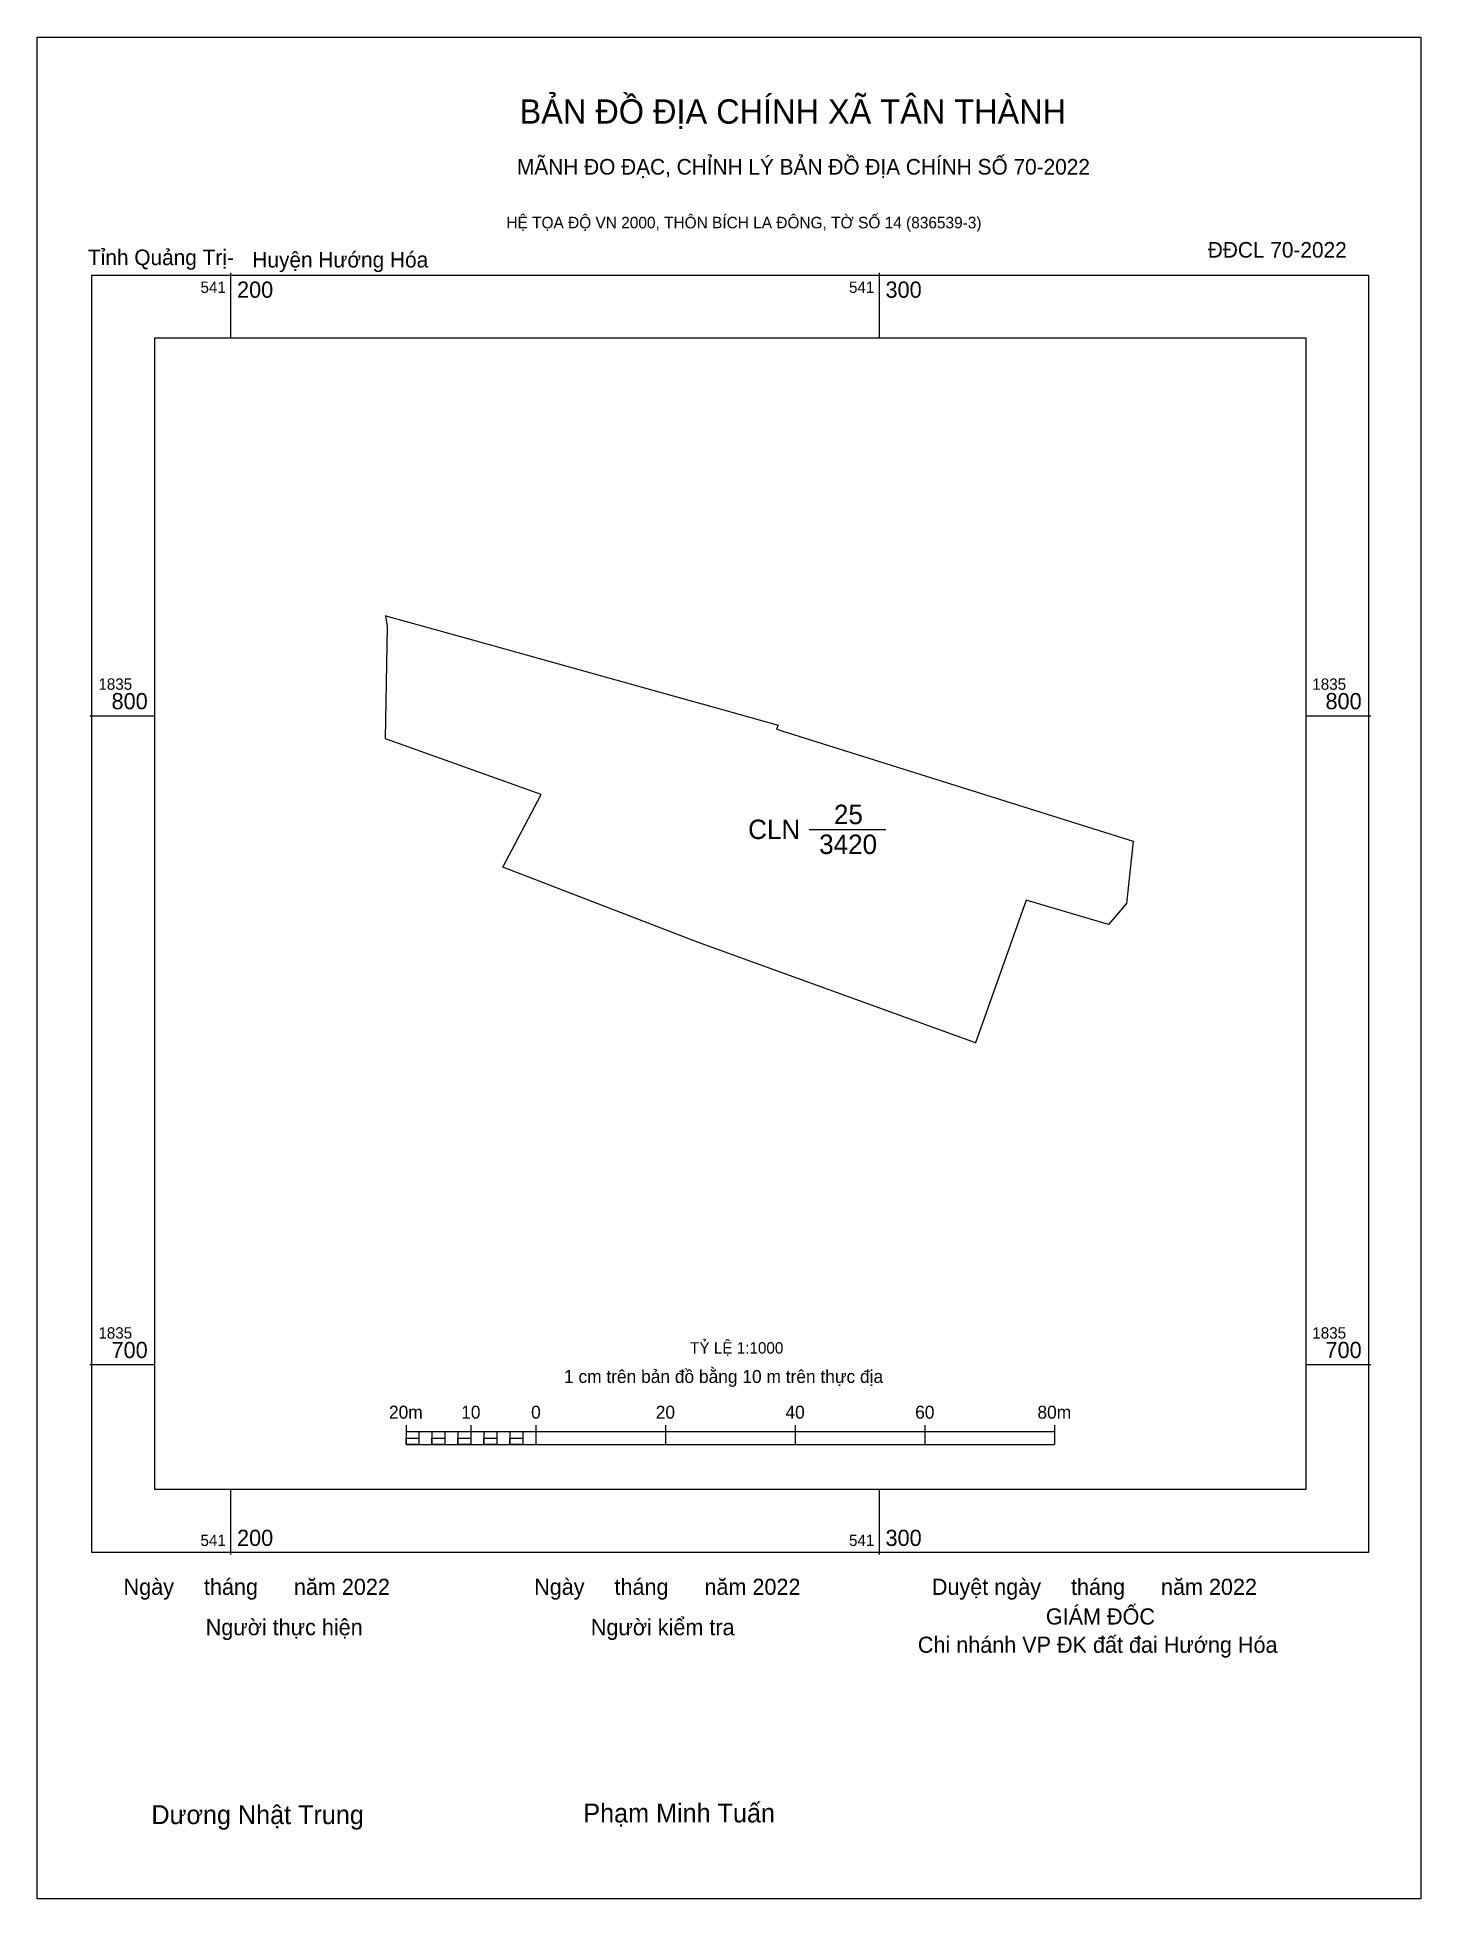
# Model space of a CAD drawing. Extents: x 541170 to 541384, y 1835618 to 1835905.
import ezdxf

# ---------------------------------------------------------------- set-up
doc = ezdxf.new("R2010")
doc.units = 0
for name, color, linetype in [('Level 10', 7, 'Continuous'), ('Level 13', 7, 'Continuous'), ('Level 15', 7, 'Continuous'), ('Level 27', 7, 'Continuous'), ('Level 6', 7, 'Continuous'), ('Level 62', 7, 'Continuous'), ('Level 63', 7, 'Continuous'), ('Level 9', 7, 'Continuous')]:
    doc.layers.add(name, color=color, linetype=linetype)

msp = doc.modelspace()

# ---------------------------------------------------------------- linework, layer by layer
at = {"layer": 'Level 10'}
msp.add_line((541289.21, 1835782.49), (541301.04, 1835782.49), dxfattribs=at)
msp.add_lwpolyline([(541247.9, 1835787.85), (541223.92, 1835796.46), (541224.18, 1835813.75), (541223.93, 1835815.41), (541237.32, 1835811.68), (541272.69, 1835801.83), (541272.75, 1835801.81), (541284.45, 1835798.56), (541284.19, 1835797.92), (541339.2, 1835780.66), (541338.15, 1835771.08), (541335.4, 1835767.81), (541322.7, 1835771.58), (541314.89, 1835749.57), (541272.03, 1835765.1), (541241.98, 1835776.67)], close=True, dxfattribs=at)
at = {"layer": 'Level 15'}
msp.add_lwpolyline([(541170.19, 1835904.58), (541383.54, 1835904.58), (541383.54, 1835617.66), (541170.19, 1835617.66)], close=True, dxfattribs=at)
at = {"layer": 'Level 27'}
for p, q in [((541223.93, 1835815.41), (541223.92, 1835815.41)), ((541284.45, 1835798.56), (541284.46, 1835798.56)), ((541223.92, 1835796.46), (541223.91, 1835796.46)), ((541272.03, 1835765.1), (541272.03, 1835765.09)), ((541335.4, 1835767.81), (541335.41, 1835767.81)), ((541314.89, 1835749.57), (541314.89, 1835749.56))]:
    msp.add_line(p, q, dxfattribs=at)
at = {"layer": 'Level 62'}
msp.add_lwpolyline([(541188.31, 1835858.24), (541365.82, 1835858.24), (541365.82, 1835680.73), (541188.31, 1835680.73)], close=True, dxfattribs=at)
at = {"layer": 'Level 63'}
for p, q in [((541200, 1835868.24), (541200, 1835858.24)), ((541300, 1835868.24), (541300, 1835858.24)), ((541178.31, 1835800), (541188.31, 1835800)), ((541365.82, 1835800), (541375.82, 1835800)), ((541178.31, 1835700), (541188.31, 1835700)), ((541365.82, 1835700), (541375.82, 1835700)), ((541227.06, 1835690.66), (541227.06, 1835687.66)), ((541237.06, 1835690.66), (541237.06, 1835687.66)), ((541247.06, 1835690.66), (541247.06, 1835687.66)), ((541267.06, 1835690.66), (541267.06, 1835687.66)), ((541287.06, 1835690.66), (541287.06, 1835687.66)), ((541307.06, 1835690.66), (541307.06, 1835687.66)), ((541327.06, 1835690.66), (541327.06, 1835687.66)), ((541227.06, 1835689.66), (541327.06, 1835689.66)), ((541227.06, 1835687.66), (541327.06, 1835687.66)), ((541229.06, 1835689.66), (541229.06, 1835687.66)), ((541231.06, 1835689.66), (541231.06, 1835687.66)), ((541233.06, 1835689.66), (541233.06, 1835687.66)), ((541235.06, 1835689.66), (541235.06, 1835687.66)), ((541237.06, 1835689.66), (541237.06, 1835687.66)), ((541239.06, 1835689.66), (541239.06, 1835687.66)), ((541241.06, 1835689.66), (541241.06, 1835687.66)), ((541243.06, 1835689.66), (541243.06, 1835687.66)), ((541245.06, 1835689.66), (541245.06, 1835687.66)), ((541247.06, 1835689.66), (541247.06, 1835687.66)), ((541200, 1835680.73), (541200, 1835670.73)), ((541300, 1835680.73), (541300, 1835670.73))]:
    msp.add_line(p, q, dxfattribs=at)
for points in [[(541178.62, 1835867.92), (541375.5, 1835867.92), (541375.5, 1835671.04), (541178.62, 1835671.04)], [(541227.06, 1835688.66), (541229.06, 1835688.66), (541229.06, 1835687.66), (541227.06, 1835687.66)], [(541227.06, 1835688.66), (541229.06, 1835688.66), (541229.06, 1835687.66), (541227.06, 1835687.66)], [(541231.06, 1835688.66), (541233.06, 1835688.66), (541233.06, 1835687.66), (541231.06, 1835687.66)], [(541235.06, 1835688.66), (541237.06, 1835688.66), (541237.06, 1835687.66), (541235.06, 1835687.66)], [(541239.06, 1835688.66), (541241.06, 1835688.66), (541241.06, 1835687.66), (541239.06, 1835687.66)], [(541243.06, 1835688.66), (541245.06, 1835688.66), (541245.06, 1835687.66), (541243.06, 1835687.66)]]:
    msp.add_lwpolyline(points, close=True, dxfattribs=at)

# ---------------------------------------------------------------- texts
at = {"layer": 'Level 13'}
for s, p in [('25', (541293.05, 1835783.29)), ('CLN', (541279.82, 1835780.99)), ('3420', (541290.77, 1835778.69))]:
    msp.add_text(s, height=3, dxfattribs=at).set_placement(p)
at = {"layer": 'Level 6'}
msp.add_text('TỶ LỆ 1:1000', height=1.7579, dxfattribs=at).set_placement((541270.87, 1835701.69))
at = {"layer": 'Level 63'}
for s, height, p in [('BẢN ĐỒ ĐỊA CHÍNH XÃ TÂN THÀNH', 3.7437, (541244.57, 1835891.26)), ('MÃNH ĐO ĐẠC, CHỈNH LÝ BẢN ĐỒ ĐỊA CHÍNH SỐ 70-2022', 2.4022, (541244.17, 1835883.41)), ('HỆ TỌA ĐỘ VN 2000, THÔN BÍCH LA ĐÔNG, TỜ SỐ 14 (836539-3)', 1.7782, (541242.54, 1835875.12)), ('541', 1.75, (541195.37, 1835865.17)), ('200', 2.5, (541201, 1835864.42)), ('541', 1.75, (541295.37, 1835865.17)), ('300', 2.5, (541301, 1835864.42)), ('D', 0.01, (541224.18, 1835813.75)), ('D', 0.01, (541224.18, 1835813.75)), ('D', 0.01, (541224.18, 1835813.75)), ('D', 0.01, (541224.18, 1835813.75)), ('D', 0.01, (541224.18, 1835813.75)), ('D', 0.01, (541224.18, 1835813.75)), ('D', 0.01, (541224.18, 1835813.75)), ('1835', 1.75, (541179.62, 1835804)), ('1835', 1.75, (541366.82, 1835804)), ('800', 2.5, (541181.65, 1835801)), ('800', 2.5, (541368.85, 1835801)), ('D', 0.01, (541223.92, 1835796.46)), ('D', 0.01, (541223.92, 1835796.46)), ('D', 0.01, (541223.92, 1835796.46)), ('D', 0.01, (541223.92, 1835796.46)), ('D', 0.01, (541223.92, 1835796.46)), ('D', 0.01, (541223.92, 1835796.46)), ('D', 0.01, (541223.92, 1835796.46)), ('1835', 1.75, (541179.62, 1835704)), ('1835', 1.75, (541366.82, 1835704)), ('700', 2.5, (541181.65, 1835701)), ('700', 2.5, (541368.85, 1835701)), ('1 cm trên bản đồ bằng 10 m trên thực địa', 2, (541251.42, 1835697.16)), ('20m', 2, (541224.43, 1835691.66)), ('10', 2, (541235.57, 1835691.66)), ('0', 2, (541246.35, 1835691.66)), ('20', 2, (541265.57, 1835691.66)), ('40', 2, (541285.57, 1835691.66)), ('60', 2, (541305.57, 1835691.66)), ('80m', 2, (541324.43, 1835691.66)), ('541', 1.75, (541195.37, 1835672.04)), ('200', 2.5, (541201, 1835672.04)), ('541', 1.75, (541295.37, 1835672.04)), ('300', 2.5, (541301, 1835672.04)), ('Ngày     tháng      năm 2022', 2.4883, (541183.51, 1835664.5)), ('Ngày     tháng      năm 2022', 2.4883, (541246.82, 1835664.5)), ('Duyệt ngày     tháng      năm 2022', 2.4883, (541308.15, 1835664.5)), ('GIÁM ĐỐC', 2.488, (541325.73, 1835659.93)), ('Người thực hiện', 2.4883, (541196.17, 1835658.28)), ('Người kiểm tra', 2.4883, (541255.56, 1835658.28)), ('Chi nhánh VP ĐK đất đai Hướng Hóa', 2.4883, (541305.99, 1835655.57)), ('Dương Nhật Trung', 2.9024, (541187.8, 1835629.17)), ('Phạm Minh Tuấn', 2.9024, (541254.4, 1835629.43))]:
    msp.add_text(s, height=height, dxfattribs=at).set_placement(p)
at = {"layer": 'Level 9'}
for s, p in [('Tỉnh Quảng Trị-', (541178.02, 1835869.45)), ('Huyện Hướng Hóa', (541203.37, 1835869.09)), ('ĐĐCL 70-2022', (541350.7, 1835870.61))]:
    msp.add_text(s, height=2.4022, dxfattribs=at).set_placement(p)

doc.saveas('drawing.dxf')
